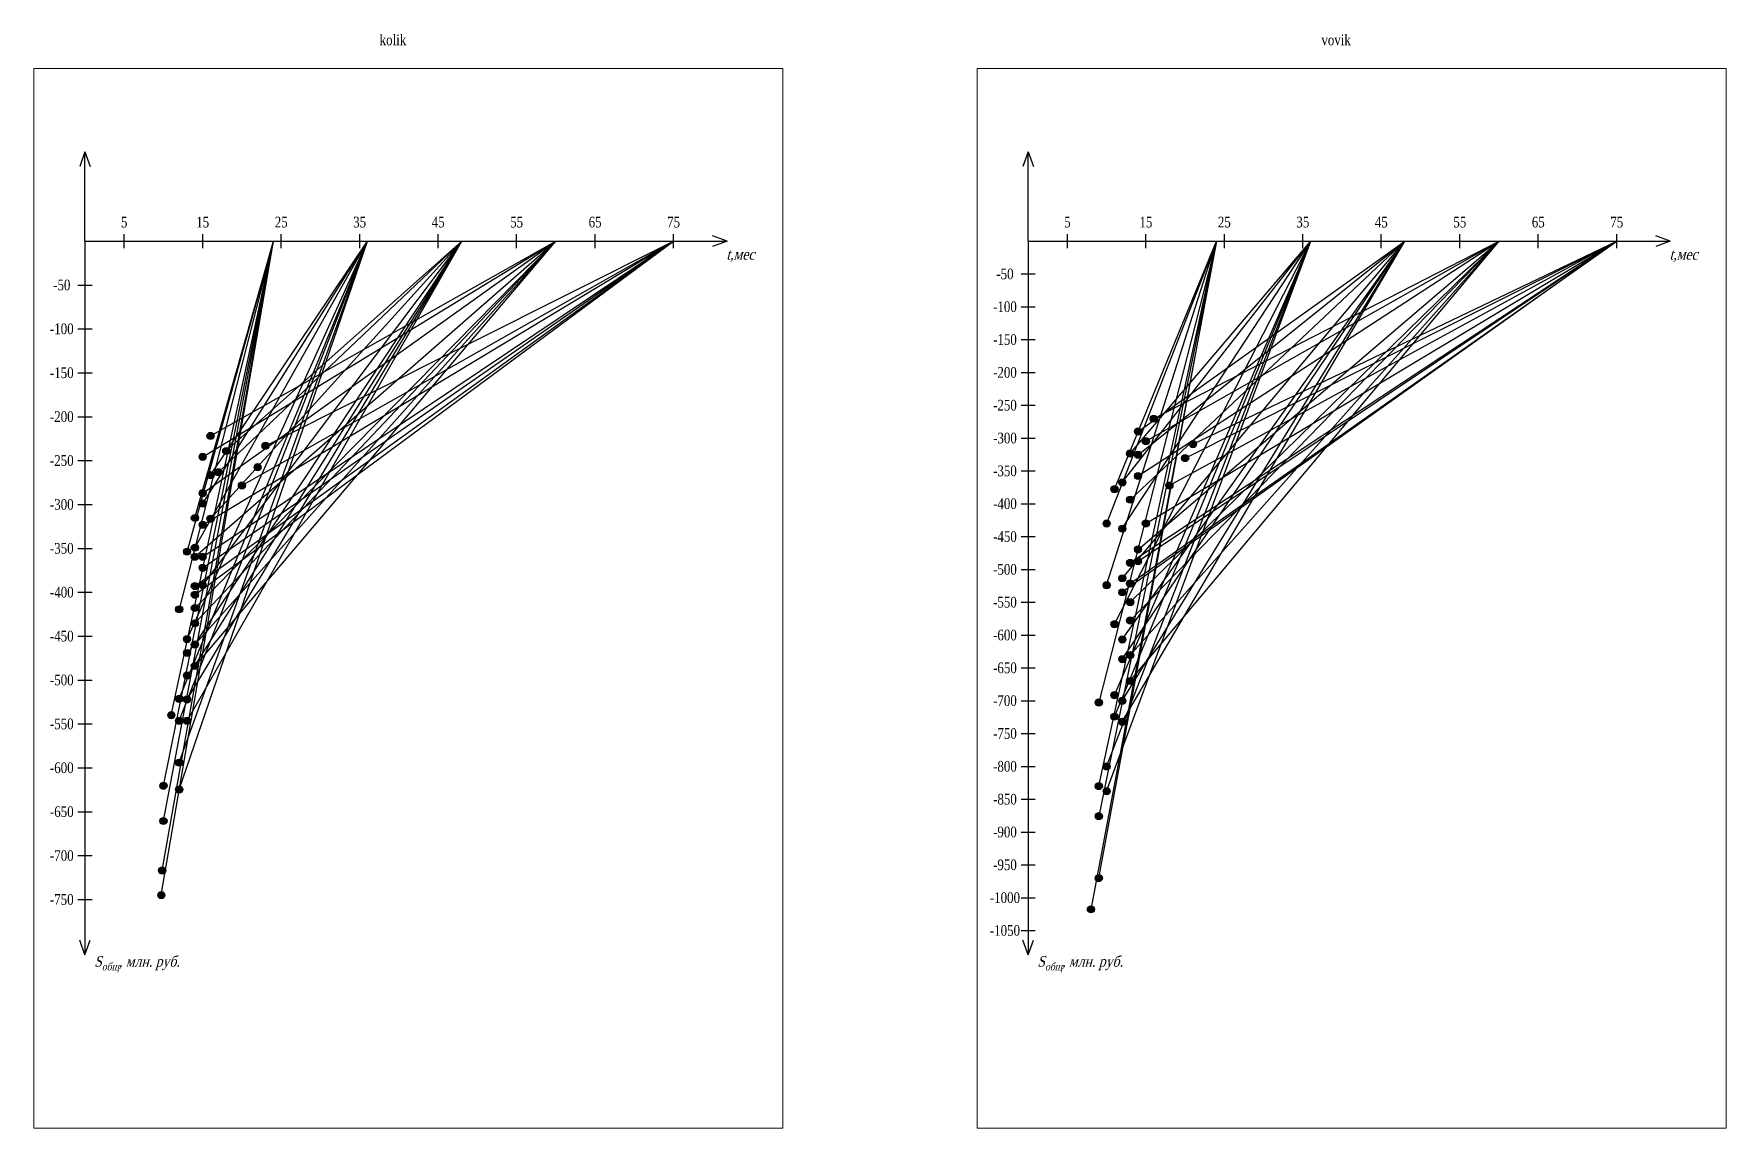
# Model space of a CAD drawing. Header units: millimetres. Extents: x -180 to 58926, y -10791 to 13515.
# Drawn here: x 21084 to 25828, y 3384 to 6450 of the extents above; entities that cross this region are included whole.
import ezdxf

# ---------------------------------------------------------------- set-up
doc = ezdxf.new("R2010")
doc.units = ezdxf.units.MM
for name, color, linetype, lineweight in [('basic', 95, 'Continuous', 30), ('text', 13, 'Continuous', 20), ('thin', 153, 'Continuous', 18)]:
    doc.layers.add(name, color=color, linetype=linetype, lineweight=lineweight)
doc.styles.add('GOST-2.304_Type-B_shrink', font='', dxfattribs={"width": 0.8})
doc.styles.add('Structures', font='isocpeur.ttf', dxfattribs={"width": 0.85, "oblique": 15})
doc.styles.get('GOST-2.304_Type-B_shrink').set_extended_font_data('GOST Common')

msp = doc.modelspace()

# ---------------------------------------------------------------- hatches: boundary and pattern name
at = {"layer": 'basic'}
h = msp.add_hatch(color=256, dxfattribs=at)
h.dxf.hatch_style = 1
h.paths.add_polyline_path([(24213.082, 5372.062, 1), (24233.082, 5372.062, 1)])
h = msp.add_hatch(color=256, dxfattribs=at)
h.dxf.hatch_style = 1
h.paths.add_polyline_path([(21569.222, 5323.702, 1), (21589.222, 5323.702, 1)])
h = msp.add_hatch(color=256, dxfattribs=at)
h.dxf.hatch_style = 1
h.paths.add_polyline_path([(24169.082, 5335.978, 1), (24189.082, 5335.978, 1)])
h = msp.add_hatch(color=256, dxfattribs=at)
h.dxf.hatch_style = 1
h.paths.add_polyline_path([(24191.082, 5308.641, 1), (24211.082, 5308.641, 1)])
h = msp.add_hatch(color=256, dxfattribs=at)
h.dxf.hatch_style = 1
h.paths.add_polyline_path([(21547.222, 5265.052, 1), (21567.222, 5265.052, 1)])
h = msp.add_hatch(color=256, dxfattribs=at)
h.dxf.hatch_style = 1
h.paths.add_polyline_path([(21613.222, 5281.447, 1), (21633.222, 5281.447, 1)])
h = msp.add_hatch(color=256, dxfattribs=at)
h.dxf.hatch_style = 1
h.paths.add_polyline_path([(21723.222, 5296.024, 1), (21743.222, 5296.024, 1)])
h = msp.add_hatch(color=256, dxfattribs=at)
h.dxf.hatch_style = 1
h.paths.add_polyline_path([(24147.082, 5274.517, 1), (24167.082, 5274.517, 1)])
h = msp.add_hatch(color=256, dxfattribs=at)
h.dxf.hatch_style = 1
h.paths.add_polyline_path([(24169.082, 5270.537, 1), (24189.082, 5270.537, 1)])
h = msp.add_hatch(color=256, dxfattribs=at)
h.dxf.hatch_style = 1
h.paths.add_polyline_path([(24301.082, 5261.451, 1), (24321.082, 5261.451, 1)])
h = msp.add_hatch(color=256, dxfattribs=at)
h.dxf.hatch_style = 1
h.paths.add_polyline_path([(24323.082, 5300.258, 1), (24343.082, 5300.258, 1)])
h = msp.add_hatch(color=256, dxfattribs=at)
h.dxf.hatch_style = 1
h.paths.add_polyline_path([(21569.222, 5213.805, 1), (21589.222, 5213.805, 1)])
h = msp.add_hatch(color=256, dxfattribs=at)
h.dxf.hatch_style = 1
h.paths.add_polyline_path([(21591.222, 5221.696, 1), (21611.222, 5221.696, 1)])
h = msp.add_hatch(color=256, dxfattribs=at)
h.dxf.hatch_style = 1
h.paths.add_polyline_path([(21701.222, 5236.267, 1), (21721.222, 5236.267, 1)])
h = msp.add_hatch(color=256, dxfattribs=at)
h.dxf.hatch_style = 1
h.paths.add_polyline_path([(24169.082, 5211.359, 1), (24189.082, 5211.359, 1)])
h = msp.add_hatch(color=256, dxfattribs=at)
h.dxf.hatch_style = 1
h.paths.add_polyline_path([(21547.222, 5163.244, 1), (21567.222, 5163.244, 1)])
h = msp.add_hatch(color=256, dxfattribs=at)
h.dxf.hatch_style = 1
h.paths.add_polyline_path([(21657.222, 5184.731, 1), (21677.222, 5184.731, 1)])
h = msp.add_hatch(color=256, dxfattribs=at)
h.dxf.hatch_style = 1
h.paths.add_polyline_path([(24103.082, 5174.136, 1), (24123.082, 5174.136, 1)])
h = msp.add_hatch(color=256, dxfattribs=at)
h.dxf.hatch_style = 1
h.paths.add_polyline_path([(24125.082, 5192.825, 1), (24145.082, 5192.825, 1)])
h = msp.add_hatch(color=256, dxfattribs=at)
h.dxf.hatch_style = 1
h.paths.add_polyline_path([(24257.082, 5184.484, 1), (24277.082, 5184.484, 1)])
h = msp.add_hatch(color=256, dxfattribs=at)
h.dxf.hatch_style = 1
h.paths.add_polyline_path([(21547.222, 5134.24, 1), (21567.222, 5134.24, 1)])
h = msp.add_hatch(color=256, dxfattribs=at)
h.dxf.hatch_style = 1
h.paths.add_polyline_path([(24147.082, 5144.859, 1), (24167.082, 5144.859, 1)])
h = msp.add_hatch(color=256, dxfattribs=at)
h.dxf.hatch_style = 1
h.paths.add_polyline_path([(21525.222, 5093.607, 1), (21545.222, 5093.607, 1)])
h = msp.add_hatch(color=256, dxfattribs=at)
h.dxf.hatch_style = 1
h.paths.add_polyline_path([(21547.222, 5074.229, 1), (21567.222, 5074.229, 1)])
h = msp.add_hatch(color=256, dxfattribs=at)
h.dxf.hatch_style = 1
h.paths.add_polyline_path([(21569.222, 5091.375, 1), (21589.222, 5091.375, 1)])
h = msp.add_hatch(color=256, dxfattribs=at)
h.dxf.hatch_style = 1
h.paths.add_polyline_path([(24081.082, 5078.118, 1), (24101.082, 5078.118, 1)])
h = msp.add_hatch(color=256, dxfattribs=at)
h.dxf.hatch_style = 1
h.paths.add_polyline_path([(24191.082, 5078.43, 1), (24211.082, 5078.43, 1)])
h = msp.add_hatch(color=256, dxfattribs=at)
h.dxf.hatch_style = 1
h.paths.add_polyline_path([(24125.082, 5063.682, 1), (24145.082, 5063.682, 1)])
h = msp.add_hatch(color=256, dxfattribs=at)
h.dxf.hatch_style = 1
h.paths.add_polyline_path([(21503.222, 4999.158, 1), (21523.222, 4999.158, 1)])
h = msp.add_hatch(color=256, dxfattribs=at)
h.dxf.hatch_style = 1
h.paths.add_polyline_path([(21525.222, 5010.328, 1), (21545.222, 5010.328, 1)])
h = msp.add_hatch(color=256, dxfattribs=at)
h.dxf.hatch_style = 1
h.paths.add_polyline_path([(21525.222, 4984.766, 1), (21545.222, 4984.766, 1)])
h = msp.add_hatch(color=256, dxfattribs=at)
h.dxf.hatch_style = 1
h.paths.add_polyline_path([(21547.222, 4984.67, 1), (21567.222, 4984.67, 1)])
h = msp.add_hatch(color=256, dxfattribs=at)
h.dxf.hatch_style = 1
h.paths.add_polyline_path([(24169.082, 5005.629, 1), (24189.082, 5005.629, 1)])
h = msp.add_hatch(color=256, dxfattribs=at)
h.dxf.hatch_style = 1
h.paths.add_polyline_path([(24169.082, 4972.693, 1), (24189.082, 4972.693, 1)])
h = msp.add_hatch(color=256, dxfattribs=at)
h.dxf.hatch_style = 1
h.paths.add_polyline_path([(21547.222, 4953.642, 1), (21567.222, 4953.642, 1)])
h = msp.add_hatch(color=256, dxfattribs=at)
h.dxf.hatch_style = 1
h.paths.add_polyline_path([(24125.082, 4924.375, 1), (24145.082, 4924.375, 1)])
h = msp.add_hatch(color=256, dxfattribs=at)
h.dxf.hatch_style = 1
h.paths.add_polyline_path([(24147.082, 4967.673, 1), (24167.082, 4967.673, 1)])
h = msp.add_hatch(color=256, dxfattribs=at)
h.dxf.hatch_style = 1
h.paths.add_polyline_path([(21525.222, 4902.785, 1), (21545.222, 4902.785, 1)])
h = msp.add_hatch(color=256, dxfattribs=at)
h.dxf.hatch_style = 1
h.paths.add_polyline_path([(21525.222, 4878.548, 1), (21545.222, 4878.548, 1)])
h = msp.add_hatch(color=256, dxfattribs=at)
h.dxf.hatch_style = 1
h.paths.add_polyline_path([(21547.222, 4905.157, 1), (21567.222, 4905.157, 1)])
h = msp.add_hatch(color=256, dxfattribs=at)
h.dxf.hatch_style = 1
h.paths.add_polyline_path([(24081.082, 4905.009, 1), (24101.082, 4905.009, 1)])
h = msp.add_hatch(color=256, dxfattribs=at)
h.dxf.hatch_style = 1
h.paths.add_polyline_path([(24125.082, 4885.303, 1), (24145.082, 4885.303, 1)])
h = msp.add_hatch(color=256, dxfattribs=at)
h.dxf.hatch_style = 1
h.paths.add_polyline_path([(24147.082, 4910.006, 1), (24167.082, 4910.006, 1)])
h = msp.add_hatch(color=256, dxfattribs=at)
h.dxf.hatch_style = 1
h.paths.add_polyline_path([(21481.222, 4837.706, 1), (21501.222, 4837.706, 1)])
h = msp.add_hatch(color=256, dxfattribs=at)
h.dxf.hatch_style = 1
h.paths.add_polyline_path([(21525.222, 4841.3, 1), (21545.222, 4841.3, 1)])
h = msp.add_hatch(color=256, dxfattribs=at)
h.dxf.hatch_style = 1
h.paths.add_polyline_path([(24147.082, 4857.447, 1), (24167.082, 4857.447, 1)])
h = msp.add_hatch(color=256, dxfattribs=at)
h.dxf.hatch_style = 1
h.paths.add_polyline_path([(21525.222, 4798.454, 1), (21545.222, 4798.454, 1)])
h = msp.add_hatch(color=256, dxfattribs=at)
h.dxf.hatch_style = 1
h.paths.add_polyline_path([(24103.082, 4795.873, 1), (24123.082, 4795.873, 1)])
h = msp.add_hatch(color=256, dxfattribs=at)
h.dxf.hatch_style = 1
h.paths.add_polyline_path([(24147.082, 4806.484, 1), (24167.082, 4806.484, 1)])
h = msp.add_hatch(color=256, dxfattribs=at)
h.dxf.hatch_style = 1
h.paths.add_polyline_path([(21503.222, 4753.75, 1), (21523.222, 4753.75, 1)])
h = msp.add_hatch(color=256, dxfattribs=at)
h.dxf.hatch_style = 1
h.paths.add_polyline_path([(21525.222, 4738.754, 1), (21545.222, 4738.754, 1)])
h = msp.add_hatch(color=256, dxfattribs=at)
h.dxf.hatch_style = 1
h.paths.add_polyline_path([(24125.082, 4752.804, 1), (24145.082, 4752.804, 1)])
h = msp.add_hatch(color=256, dxfattribs=at)
h.dxf.hatch_style = 1
h.paths.add_polyline_path([(21503.222, 4715.223, 1), (21523.222, 4715.223, 1)])
h = msp.add_hatch(color=256, dxfattribs=at)
h.dxf.hatch_style = 1
h.paths.add_polyline_path([(24125.082, 4697.748, 1), (24145.082, 4697.748, 1)])
h = msp.add_hatch(color=256, dxfattribs=at)
h.dxf.hatch_style = 1
h.paths.add_polyline_path([(24147.082, 4709.343, 1), (24167.082, 4709.343, 1)])
h = msp.add_hatch(color=256, dxfattribs=at)
h.dxf.hatch_style = 1
h.paths.add_polyline_path([(21503.222, 4652.195, 1), (21523.222, 4652.195, 1)])
h = msp.add_hatch(color=256, dxfattribs=at)
h.dxf.hatch_style = 1
h.paths.add_polyline_path([(21525.222, 4679.056, 1), (21545.222, 4679.056, 1)])
h = msp.add_hatch(color=256, dxfattribs=at)
h.dxf.hatch_style = 1
h.paths.add_polyline_path([(24103.082, 4597.119, 1), (24123.082, 4597.119, 1)])
h = msp.add_hatch(color=256, dxfattribs=at)
h.dxf.hatch_style = 1
h.paths.add_polyline_path([(24147.082, 4636.798, 1), (24167.082, 4636.798, 1)])
h = msp.add_hatch(color=256, dxfattribs=at)
h.dxf.hatch_style = 1
h.paths.add_polyline_path([(21481.222, 4586.624, 1), (21501.222, 4586.624, 1)])
h = msp.add_hatch(color=256, dxfattribs=at)
h.dxf.hatch_style = 1
h.paths.add_polyline_path([(21503.222, 4585.253, 1), (21523.222, 4585.253, 1)])
h = msp.add_hatch(color=256, dxfattribs=at)
h.dxf.hatch_style = 1
h.paths.add_polyline_path([(24059.082, 4576.526, 1), (24079.082, 4576.526, 1)])
h = msp.add_hatch(color=256, dxfattribs=at)
h.dxf.hatch_style = 1
h.paths.add_polyline_path([(24125.082, 4581.447, 1), (24145.082, 4581.447, 1)])
h = msp.add_hatch(color=256, dxfattribs=at)
h.dxf.hatch_style = 1
h.paths.add_polyline_path([(21459.222, 4540.988, 1), (21479.222, 4540.988, 1)])
h = msp.add_hatch(color=256, dxfattribs=at)
h.dxf.hatch_style = 1
h.paths.add_polyline_path([(21481.222, 4525.447, 1), (21501.222, 4525.447, 1)])
h = msp.add_hatch(color=256, dxfattribs=at)
h.dxf.hatch_style = 1
h.paths.add_polyline_path([(21503.222, 4525.447, 1), (21523.222, 4525.447, 1)])
h = msp.add_hatch(color=256, dxfattribs=at)
h.dxf.hatch_style = 1
h.paths.add_polyline_path([(24103.082, 4536.76, 1), (24123.082, 4536.76, 1)])
h = msp.add_hatch(color=256, dxfattribs=at)
h.dxf.hatch_style = 1
h.paths.add_polyline_path([(24125.082, 4522.227, 1), (24145.082, 4522.227, 1)])
h = msp.add_hatch(color=256, dxfattribs=at)
h.dxf.hatch_style = 1
h.paths.add_polyline_path([(21481.222, 4407.985, 1), (21501.222, 4407.985, 1)])
h = msp.add_hatch(color=256, dxfattribs=at)
h.dxf.hatch_style = 1
h.paths.add_polyline_path([(24081.082, 4397.447, 1), (24101.082, 4397.447, 1)])
h = msp.add_hatch(color=256, dxfattribs=at)
h.dxf.hatch_style = 1
h.paths.add_polyline_path([(21437.222, 4343.199, 1), (21457.222, 4343.199, 1)])
h = msp.add_hatch(color=256, dxfattribs=at)
h.dxf.hatch_style = 1
h.paths.add_polyline_path([(21481.222, 4332.655, 1), (21501.222, 4332.655, 1)])
h = msp.add_hatch(color=256, dxfattribs=at)
h.dxf.hatch_style = 1
h.paths.add_polyline_path([(24059.082, 4342.318, 1), (24079.082, 4342.318, 1)])
h = msp.add_hatch(color=256, dxfattribs=at)
h.dxf.hatch_style = 1
h.paths.add_polyline_path([(24081.082, 4328.059, 1), (24101.082, 4328.059, 1)])
h = msp.add_hatch(color=256, dxfattribs=at)
h.dxf.hatch_style = 1
h.paths.add_polyline_path([(21437.222, 4244.496, 1), (21457.222, 4244.496, 1)])
h = msp.add_hatch(color=256, dxfattribs=at)
h.dxf.hatch_style = 1
h.paths.add_polyline_path([(24059.082, 4257.899, 1), (24079.082, 4257.899, 1)])
h = msp.add_hatch(color=256, dxfattribs=at)
h.dxf.hatch_style = 1
h.paths.add_polyline_path([(21433.457, 4105.447, 1), (21453.457, 4105.447, 1)])
h = msp.add_hatch(color=256, dxfattribs=at)
h.dxf.hatch_style = 1
h.paths.add_polyline_path([(24059.082, 4084.3, 1), (24079.082, 4084.3, 1)])
h = msp.add_hatch(color=256, dxfattribs=at)
h.dxf.hatch_style = 1
h.paths.add_polyline_path([(21431.182, 4036.614, 1), (21451.182, 4036.614, 1)])
h = msp.add_hatch(color=256, dxfattribs=at)
h.dxf.hatch_style = 1
h.paths.add_polyline_path([(24037.082, 3996.763, 1), (24057.082, 3996.763, 1)])

# ---------------------------------------------------------------- linework, layer by layer
for p, q in [((21227.222, 6119.447), (21212.634, 6078.843)), ((21227.222, 5869.447), (21227.222, 6119.447)), ((21227.222, 6119.447), (21241.809, 6078.843)), ((23871.082, 6119.447), (23856.494, 6078.843)), ((23871.082, 5869.447), (23871.082, 6119.447)), ((23871.082, 6119.447), (23885.669, 6078.843)), ((21337.222, 5849.447), (21337.222, 5889.447)), ((21557.222, 5849.447), (21557.222, 5889.447)), ((21777.222, 5849.447), (21777.222, 5889.447)), ((21997.222, 5849.447), (21997.222, 5889.447)), ((22217.222, 5849.447), (22217.222, 5889.447)), ((22437.222, 5849.447), (22437.222, 5889.447)), ((22657.222, 5849.447), (22657.222, 5889.447)), ((22877.222, 5849.447), (22877.222, 5889.447)), ((23027.222, 5869.447), (22986.618, 5884.034)), ((23981.082, 5849.447), (23981.082, 5889.447)), ((24201.082, 5849.447), (24201.082, 5889.447)), ((24421.082, 5849.447), (24421.082, 5889.447)), ((24641.082, 5849.447), (24641.082, 5889.447)), ((24861.082, 5849.447), (24861.082, 5889.447)), ((25081.082, 5849.447), (25081.082, 5889.447)), ((25301.082, 5849.447), (25301.082, 5889.447)), ((25521.082, 5849.447), (25521.082, 5889.447)), ((25671.082, 5869.447), (25630.478, 5884.034)), ((21227.222, 5869.447), (23027.222, 5869.447)), ((21227.222, 5869.447), (21227.222, 3869.447)), ((21441.182, 4036.614), (21755.222, 5869.447)), ((21443.457, 4105.447), (21755.222, 5869.447)), ((21447.222, 4244.496), (21755.222, 5869.447)), ((21447.222, 4343.199), (21755.222, 5869.447)), ((21469.222, 4540.988), (21755.222, 5869.447)), ((21755.222, 5869.447), (21491.222, 4837.706)), ((21491.222, 4586.624), (22019.222, 5869.447)), ((21491.222, 4407.985), (22019.222, 5869.447)), ((21491.222, 4525.447), (22019.222, 5869.447)), ((21491.222, 4332.655), (22019.222, 5869.447)), ((21513.222, 4999.158), (21755.222, 5869.447)), ((21513.222, 4753.75), (22019.222, 5869.447)), ((21513.222, 4585.253), (22283.222, 5869.447)), ((21513.222, 4525.447), (22283.222, 5869.447)), ((21513.222, 4715.223), (22547.222, 5869.447)), ((21513.222, 4652.195), (22547.222, 5869.447)), ((21535.222, 4902.785), (22877.222, 5869.447)), ((21535.222, 4878.548), (22877.222, 5869.447)), ((21535.222, 5093.607), (21755.222, 5869.447)), ((21535.222, 5010.328), (22019.222, 5869.447)), ((21535.222, 4679.056), (22283.222, 5869.447)), ((21535.222, 4738.754), (22283.222, 5869.447)), ((21535.222, 4984.766), (22547.222, 5869.447)), ((21535.222, 4798.454), (22547.222, 5869.447)), ((21535.222, 4841.3), (22547.222, 5869.447)), ((21557.222, 5074.229), (22877.222, 5869.447)), ((21557.222, 4953.642), (22877.222, 5869.447)), ((21557.222, 4984.67), (22877.222, 5869.447)), ((21557.222, 5134.24), (22019.222, 5869.447)), ((21557.222, 4905.157), (22283.222, 5869.447)), ((21557.222, 5265.052), (22547.222, 5869.447)), ((21557.222, 5163.244), (22547.222, 5869.447)), ((21579.222, 5213.805), (22019.222, 5869.447)), ((21579.222, 5091.375), (22283.222, 5869.447)), ((21579.222, 5323.702), (22547.222, 5869.447)), ((21601.222, 5221.696), (22283.222, 5869.447)), ((21623.222, 5281.447), (22283.222, 5869.447)), ((21667.222, 5184.731), (22877.222, 5869.447)), ((21733.222, 5296.024), (22877.222, 5869.447)), ((23027.222, 5869.447), (22986.618, 5854.859)), ((23871.082, 5869.447), (25671.082, 5869.447)), ((23871.082, 5869.447), (23871.082, 3869.447)), ((24399.082, 5869.447), (24047.082, 3996.763)), ((24399.082, 5869.447), (24069.082, 4576.526)), ((24069.082, 4342.318), (24399.082, 5869.447)), ((24399.082, 5869.447), (24069.082, 4257.899)), ((24069.082, 4084.3), (24399.082, 5869.447)), ((24399.082, 5869.447), (24091.082, 5078.118)), ((24091.082, 4905.009), (24399.082, 5869.447)), ((24091.082, 4397.447), (24663.082, 5869.447)), ((24091.082, 4328.059), (24663.082, 5869.447)), ((24113.082, 5174.136), (24399.082, 5869.447)), ((24113.082, 4795.873), (24663.082, 5869.447)), ((24113.082, 4536.76), (24663.082, 5869.447)), ((24113.082, 4597.119), (24663.082, 5869.447)), ((25521.082, 5869.447), (24135.082, 4885.303)), ((24135.082, 5192.825), (24663.082, 5869.447)), ((24135.082, 5063.682), (24663.082, 5869.447)), ((24135.082, 4924.375), (24927.082, 5869.447)), ((24135.082, 4697.748), (24927.082, 5869.447)), ((24135.082, 4752.804), (24927.082, 5869.447)), ((24135.082, 4522.227), (24927.082, 5869.447)), ((24135.082, 4581.447), (24927.082, 5869.447)), ((25521.082, 5869.447), (24157.082, 4967.673)), ((24157.082, 4910.006), (25521.082, 5869.447)), ((24157.082, 5274.517), (24663.082, 5869.447)), ((24157.082, 5144.859), (24927.082, 5869.447)), ((24157.082, 4806.484), (25191.082, 5869.447)), ((24157.082, 4857.447), (25191.082, 5869.447)), ((24157.082, 4709.343), (25191.082, 5869.447)), ((24157.082, 4636.798), (25191.082, 5869.447)), ((24179.082, 4972.693), (25521.082, 5869.447)), ((24179.082, 5270.537), (24927.082, 5869.447)), ((24179.082, 5335.978), (24927.082, 5869.447)), ((24179.082, 5005.629), (25191.082, 5869.447)), ((24179.082, 5211.359), (25191.082, 5869.447)), ((24201.082, 5078.43), (25521.082, 5869.447)), ((24201.082, 5308.641), (25191.082, 5869.447)), ((24223.082, 5372.062), (25191.082, 5869.447)), ((25521.082, 5869.447), (24267.082, 5184.484)), ((24311.082, 5261.451), (25521.082, 5869.447)), ((24333.082, 5300.258), (25521.082, 5869.447)), ((25671.082, 5869.447), (25630.478, 5854.859)), ((21207.222, 5746.447), (21247.222, 5746.447)), ((23851.082, 5777.447), (23891.082, 5777.447)), ((23851.082, 5685.447), (23891.082, 5685.447)), ((21207.222, 5623.447), (21247.222, 5623.447)), ((23851.082, 5593.447), (23891.082, 5593.447)), ((21207.222, 5500.447), (21247.222, 5500.447)), ((23851.082, 5501.447), (23891.082, 5501.447)), ((23851.082, 5409.447), (23891.082, 5409.447)), ((21207.222, 5377.447), (21247.222, 5377.447)), ((23851.082, 5317.447), (23891.082, 5317.447)), ((21207.222, 5254.447), (21247.222, 5254.447)), ((23851.082, 5225.447), (23891.082, 5225.447)), ((21207.222, 5131.447), (21247.222, 5131.447)), ((23851.082, 5133.447), (23891.082, 5133.447)), ((23851.082, 5041.447), (23891.082, 5041.447)), ((21207.222, 5008.447), (21247.222, 5008.447)), ((23851.082, 4949.447), (23891.082, 4949.447)), ((21207.222, 4885.447), (21247.222, 4885.447)), ((23851.082, 4857.447), (23891.082, 4857.447)), ((21207.222, 4762.447), (21247.222, 4762.447)), ((23851.082, 4765.447), (23891.082, 4765.447)), ((23851.082, 4673.447), (23891.082, 4673.447)), ((21207.222, 4639.447), (21247.222, 4639.447)), ((23851.082, 4581.447), (23891.082, 4581.447)), ((21207.222, 4516.447), (21247.222, 4516.447)), ((23851.082, 4489.447), (23891.082, 4489.447)), ((21207.222, 4393.447), (21247.222, 4393.447)), ((23851.082, 4397.447), (23891.082, 4397.447)), ((21207.222, 4270.447), (21247.222, 4270.447)), ((23851.082, 4305.447), (23891.082, 4305.447)), ((23851.082, 4213.447), (23891.082, 4213.447)), ((21207.222, 4147.447), (21247.222, 4147.447)), ((23851.082, 4121.447), (23891.082, 4121.447)), ((21207.222, 4024.447), (21247.222, 4024.447)), ((23851.082, 4029.447), (23891.082, 4029.447)), ((23851.082, 3937.447), (23891.082, 3937.447)), ((21227.222, 3869.447), (21212.634, 3910.051)), ((21227.222, 3869.447), (21241.809, 3910.051)), ((23871.082, 3869.447), (23856.494, 3910.051)), ((23871.082, 3869.447), (23885.669, 3910.051))]:
    msp.add_line(p, q, dxfattribs=at)
for centre in [(24223.082, 5372.062), (21579.222, 5323.702), (24179.082, 5335.978), (24201.082, 5308.641), (21557.222, 5265.052), (21623.222, 5281.447), (21733.222, 5296.024), (24157.082, 5274.517), (24179.082, 5270.537), (24311.082, 5261.451), (24333.082, 5300.258), (21579.222, 5213.805), (21601.222, 5221.696), (21711.222, 5236.267), (24179.082, 5211.359), (21557.222, 5163.244), (21667.222, 5184.731), (24113.082, 5174.136), (24135.082, 5192.825), (24267.082, 5184.484), (21557.222, 5134.24), (24157.082, 5144.859), (21535.222, 5093.607), (21557.222, 5074.229), (21579.222, 5091.375), (24091.082, 5078.118), (24201.082, 5078.43), (24135.082, 5063.682), (21513.222, 4999.158), (21535.222, 5010.328), (21535.222, 4984.766), (21557.222, 4984.67), (24179.082, 5005.629), (24179.082, 4972.693), (21557.222, 4953.642), (24135.082, 4924.375), (24157.082, 4967.673), (21535.222, 4902.785), (21535.222, 4878.548), (21557.222, 4905.157), (24091.082, 4905.009), (24135.082, 4885.303), (24157.082, 4910.006), (21491.222, 4837.706), (21535.222, 4841.3), (24157.082, 4857.447), (21535.222, 4798.454), (24113.082, 4795.873), (24157.082, 4806.484), (21513.222, 4753.75), (21535.222, 4738.754), (24135.082, 4752.804), (21513.222, 4715.223), (24135.082, 4697.748), (24157.082, 4709.343), (21513.222, 4652.195), (21535.222, 4679.056), (24113.082, 4597.119), (24157.082, 4636.798), (21491.222, 4586.624), (21513.222, 4585.253), (24069.082, 4576.526), (24135.082, 4581.447), (21469.222, 4540.988), (21491.222, 4525.447), (21513.222, 4525.447), (24113.082, 4536.76), (24135.082, 4522.227), (21491.222, 4407.985), (24091.082, 4397.447), (21447.222, 4343.199), (21491.222, 4332.655), (24069.082, 4342.318), (24091.082, 4328.059), (21447.222, 4244.496), (24069.082, 4257.899), (21443.457, 4105.447), (24069.082, 4084.3), (21441.182, 4036.614), (24047.082, 3996.763)]:
    msp.add_circle(centre, 10, dxfattribs=at)
at = {"layer": 'thin'}
for p, q in [((21083.864, 6353.68), (23183.864, 6353.68)), ((21083.864, 3383.68), (21083.864, 6353.68)), ((23183.864, 6353.68), (23183.864, 3383.68)), ((23727.724, 6353.68), (25827.724, 6353.68)), ((23727.724, 3383.68), (23727.724, 6353.68)), ((25827.724, 6353.68), (25827.724, 3383.68)), ((23183.864, 3383.68), (21083.864, 3383.68)), ((25827.724, 3383.68), (23727.724, 3383.68))]:
    msp.add_line(p, q, dxfattribs=at)

# ---------------------------------------------------------------- texts
at = {"layer": 'text', "char_height": 30, "attachment_point": 5, "style": 'GOST-2.304_Type-B_shrink'}
for s, insert in [('{\\fTimes New Roman|b0|i0|c0|p18;kolik}', (22090.494, 6433.343)), ('{\\fTimes New Roman|b0|i0|c0|p18;vovik}', (24734.354, 6433.343)), ('{\\fTimes New Roman|b0|i0|c204|p18;5}', (21337.222, 5922.653)), ('{\\fTimes New Roman|b0|i0|c204|p18;15}', (21557.222, 5922.653)), ('{\\fTimes New Roman|b0|i0|c204|p18;25}', (21777.222, 5922.653)), ('{\\fTimes New Roman|b0|i0|c204|p18;35}', (21997.222, 5922.653)), ('{\\fTimes New Roman|b0|i0|c204|p18;45}', (22217.222, 5922.653)), ('{\\fTimes New Roman|b0|i0|c204|p18;55}', (22437.222, 5922.653)), ('{\\fTimes New Roman|b0|i0|c204|p18;65}', (22657.222, 5922.653)), ('{\\fTimes New Roman|b0|i0|c204|p18;75}', (22877.222, 5922.653)), ('{\\fTimes New Roman|b0|i0|c204|p18;5}', (23981.082, 5922.653)), ('{\\fTimes New Roman|b0|i0|c204|p18;15}', (24201.082, 5922.653)), ('{\\fTimes New Roman|b0|i0|c204|p18;25}', (24421.082, 5922.653)), ('{\\fTimes New Roman|b0|i0|c204|p18;35}', (24641.082, 5922.653)), ('{\\fTimes New Roman|b0|i0|c204|p18;45}', (24861.082, 5922.653)), ('{\\fTimes New Roman|b0|i0|c204|p18;55}', (25081.082, 5922.653)), ('{\\fTimes New Roman|b0|i0|c204|p18;65}', (25301.082, 5922.653)), ('{\\fTimes New Roman|b0|i0|c204|p18;75}', (25521.082, 5922.653)), ('{\\fTimes New Roman|b0|i0|c204|p18;-\\fTimes New Roman|b0|i0|c0|p18;5\\fTimes New Roman|b0|i0|c204|p18;0}', (23806.072, 5777.447)), ('{\\fTimes New Roman|b0|i0|c204|p18;-\\fTimes New Roman|b0|i0|c0|p18;5\\fTimes New Roman|b0|i0|c204|p18;0}', (21162.212, 5746.447)), ('{\\fTimes New Roman|b0|i0|c204|p18;-\\fTimes New Roman|b0|i0|c0|p18;10\\fTimes New Roman|b0|i0|c204|p18;0}', (23806.072, 5685.447)), ('{\\fTimes New Roman|b0|i0|c204|p18;-\\fTimes New Roman|b0|i0|c0|p18;10\\fTimes New Roman|b0|i0|c204|p18;0}', (21162.212, 5623.447)), ('{\\fTimes New Roman|b0|i0|c204|p18;-\\fTimes New Roman|b0|i0|c0|p18;15\\fTimes New Roman|b0|i0|c204|p18;0}', (23806.072, 5593.447)), ('{\\fTimes New Roman|b0|i0|c204|p18;-\\fTimes New Roman|b0|i0|c0|p18;15\\fTimes New Roman|b0|i0|c204|p18;0}', (21162.212, 5500.447)), ('{\\fTimes New Roman|b0|i0|c204|p18;-\\fTimes New Roman|b0|i0|c0|p18;20\\fTimes New Roman|b0|i0|c204|p18;0}', (23806.072, 5501.447)), ('{\\fTimes New Roman|b0|i0|c204|p18;-\\fTimes New Roman|b0|i0|c0|p18;25\\fTimes New Roman|b0|i0|c204|p18;0}', (23806.072, 5409.447)), ('{\\fTimes New Roman|b0|i0|c204|p18;-\\fTimes New Roman|b0|i0|c0|p18;20\\fTimes New Roman|b0|i0|c204|p18;0}', (21162.212, 5377.447)), ('{\\fTimes New Roman|b0|i0|c204|p18;-\\fTimes New Roman|b0|i0|c0|p18;30\\fTimes New Roman|b0|i0|c204|p18;0}', (23806.072, 5317.447)), ('{\\fTimes New Roman|b0|i0|c204|p18;-\\fTimes New Roman|b0|i0|c0|p18;25\\fTimes New Roman|b0|i0|c204|p18;0}', (21162.212, 5254.447)), ('{\\fTimes New Roman|b0|i0|c204|p18;-\\fTimes New Roman|b0|i0|c0|p18;35\\fTimes New Roman|b0|i0|c204|p18;0}', (23806.072, 5225.447)), ('{\\fTimes New Roman|b0|i0|c204|p18;-\\fTimes New Roman|b0|i0|c0|p18;30\\fTimes New Roman|b0|i0|c204|p18;0}', (21162.212, 5131.447)), ('{\\fTimes New Roman|b0|i0|c204|p18;-\\fTimes New Roman|b0|i0|c0|p18;40\\fTimes New Roman|b0|i0|c204|p18;0}', (23806.072, 5133.447)), ('{\\fTimes New Roman|b0|i0|c204|p18;-\\fTimes New Roman|b0|i0|c0|p18;45\\fTimes New Roman|b0|i0|c204|p18;0}', (23806.072, 5041.447)), ('{\\fTimes New Roman|b0|i0|c204|p18;-\\fTimes New Roman|b0|i0|c0|p18;35\\fTimes New Roman|b0|i0|c204|p18;0}', (21162.212, 5008.447)), ('{\\fTimes New Roman|b0|i0|c204|p18;-\\fTimes New Roman|b0|i0|c0|p18;50\\fTimes New Roman|b0|i0|c204|p18;0}', (23806.072, 4949.447)), ('{\\fTimes New Roman|b0|i0|c204|p18;-\\fTimes New Roman|b0|i0|c0|p18;40\\fTimes New Roman|b0|i0|c204|p18;0}', (21162.212, 4885.447)), ('{\\fTimes New Roman|b0|i0|c204|p18;-\\fTimes New Roman|b0|i0|c0|p18;55\\fTimes New Roman|b0|i0|c204|p18;0}', (23806.072, 4857.447)), ('{\\fTimes New Roman|b0|i0|c204|p18;-\\fTimes New Roman|b0|i0|c0|p18;45\\fTimes New Roman|b0|i0|c204|p18;0}', (21162.212, 4762.447)), ('{\\fTimes New Roman|b0|i0|c204|p18;-\\fTimes New Roman|b0|i0|c0|p18;60\\fTimes New Roman|b0|i0|c204|p18;0}', (23806.072, 4765.447)), ('{\\fTimes New Roman|b0|i0|c204|p18;-\\fTimes New Roman|b0|i0|c0|p18;50\\fTimes New Roman|b0|i0|c204|p18;0}', (21162.212, 4639.447)), ('{\\fTimes New Roman|b0|i0|c204|p18;-\\fTimes New Roman|b0|i0|c0|p18;65\\fTimes New Roman|b0|i0|c204|p18;0}', (23806.072, 4673.447)), ('{\\fTimes New Roman|b0|i0|c204|p18;-\\fTimes New Roman|b0|i0|c0|p18;70\\fTimes New Roman|b0|i0|c204|p18;0}', (23806.072, 4581.447)), ('{\\fTimes New Roman|b0|i0|c204|p18;-\\fTimes New Roman|b0|i0|c0|p18;55\\fTimes New Roman|b0|i0|c204|p18;0}', (21162.212, 4516.447)), ('{\\fTimes New Roman|b0|i0|c204|p18;-\\fTimes New Roman|b0|i0|c0|p18;75\\fTimes New Roman|b0|i0|c204|p18;0}', (23806.072, 4489.447)), ('{\\fTimes New Roman|b0|i0|c204|p18;-\\fTimes New Roman|b0|i0|c0|p18;80\\fTimes New Roman|b0|i0|c204|p18;0}', (23806.072, 4397.447)), ('{\\fTimes New Roman|b0|i0|c204|p18;-\\fTimes New Roman|b0|i0|c0|p18;60\\fTimes New Roman|b0|i0|c204|p18;0}', (21162.212, 4393.447)), ('{\\fTimes New Roman|b0|i0|c204|p18;-\\fTimes New Roman|b0|i0|c0|p18;85\\fTimes New Roman|b0|i0|c204|p18;0}', (23806.072, 4305.447)), ('{\\fTimes New Roman|b0|i0|c204|p18;-\\fTimes New Roman|b0|i0|c0|p18;65\\fTimes New Roman|b0|i0|c204|p18;0}', (21162.212, 4270.447)), ('{\\fTimes New Roman|b0|i0|c204|p18;-\\fTimes New Roman|b0|i0|c0|p18;90\\fTimes New Roman|b0|i0|c204|p18;0}', (23806.072, 4213.447)), ('{\\fTimes New Roman|b0|i0|c204|p18;-\\fTimes New Roman|b0|i0|c0|p18;70\\fTimes New Roman|b0|i0|c204|p18;0}', (21162.212, 4147.447)), ('{\\fTimes New Roman|b0|i0|c204|p18;-\\fTimes New Roman|b0|i0|c0|p18;95\\fTimes New Roman|b0|i0|c204|p18;0}', (23806.072, 4121.447)), ('{\\fTimes New Roman|b0|i0|c204|p18;-\\fTimes New Roman|b0|i0|c0|p18;75\\fTimes New Roman|b0|i0|c204|p18;0}', (21162.212, 4024.447)), ('{\\fTimes New Roman|b0|i0|c204|p18;-\\fTimes New Roman|b0|i0|c0|p18;100\\fTimes New Roman|b0|i0|c204|p18;0}', (23806.072, 4029.447)), ('{\\fTimes New Roman|b0|i0|c204|p18;-\\fTimes New Roman|b0|i0|c0|p18;105\\fTimes New Roman|b0|i0|c204|p18;0}', (23806.072, 3937.447))]:
    msp.add_mtext_dynamic_manual_height_columns(s, width=30, gutter_width=125, heights=[0], dxfattribs=dict(at, insert=insert))
at = {"layer": 'text', "char_height": 30, "attachment_point": 5, "style": 'Structures'}
for s, insert, width in [('{\\fTimes New Roman|b0|i0|c0|p18;t,\\fTimes New Roman|b0|i0|c204|p18;мес}', (23064.606, 5829.112), 118.5502), ('{\\fTimes New Roman|b0|i0|c0|p18;t,\\fTimes New Roman|b0|i0|c204|p18;мес}', (25708.466, 5829.112), 118.5502), ('\\A1;{\\fTimes New Roman|b0|i0|c0|p18;S\\fTimes New Roman|b0|i0|c204|p18;\\H0.7x;\\S^ общ;\\fTimes New Roman|b0|i0|c0|p18;\\H1.42857x;,\\fTimes New Roman|b0|i0|c204|p18; млн. руб.}', (21373.065, 3845.982), 265.29858), ('\\A1;{\\fTimes New Roman|b0|i0|c0|p18;S\\fTimes New Roman|b0|i0|c204|p18;\\H0.7x;\\S^ общ;\\fTimes New Roman|b0|i0|c0|p18;\\H1.42857x;,\\fTimes New Roman|b0|i0|c204|p18; млн. руб.}', (24016.925, 3845.982), 265.29858)]:
    msp.add_mtext(s, dxfattribs=dict(at, insert=insert, width=width))

doc.saveas('drawing.dxf')
